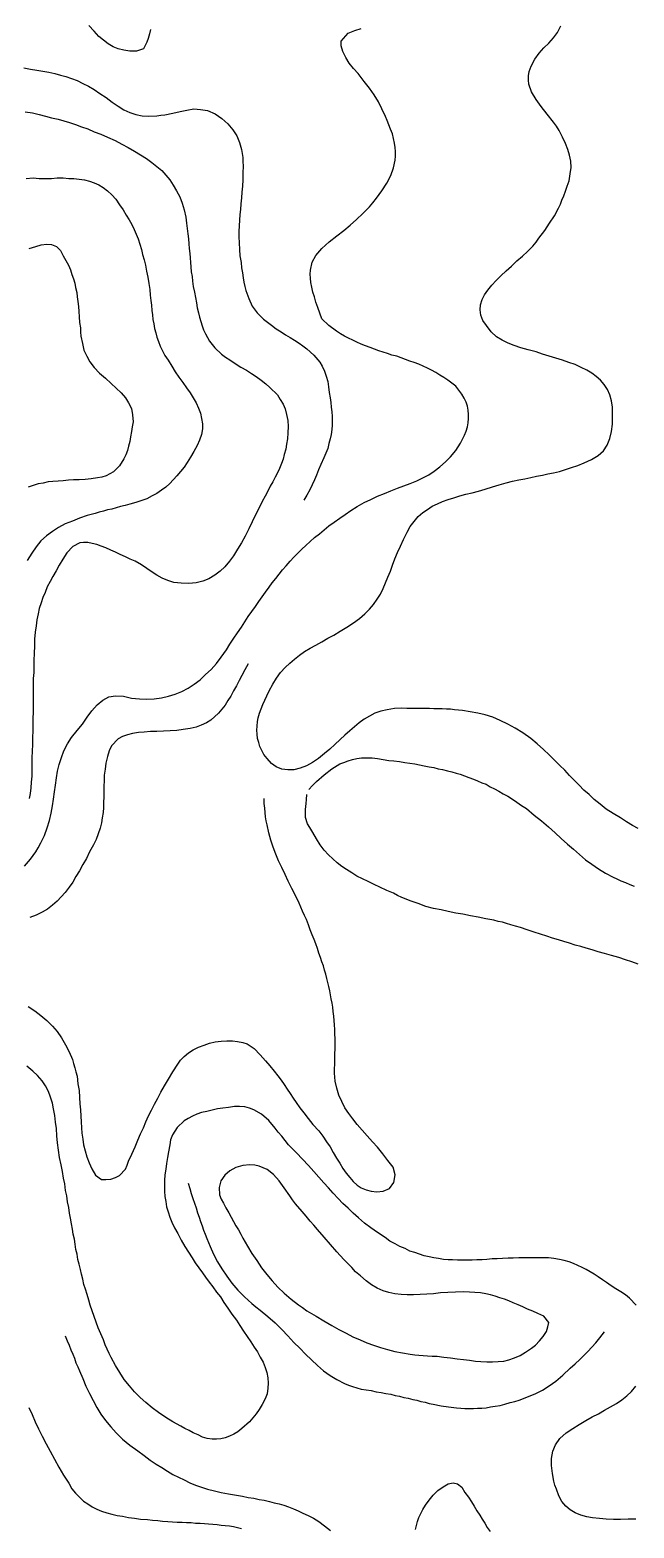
# Model space of a CAD drawing. Header units: inches. Extents: x 401374 to 405300, y 6332180 to 6336621.
# Drawn here: x 403368.1 to 403519.5, y 6334321.8 to 6334697.4 of the extents above; entities that cross this region are included whole.
import ezdxf

# ---------------------------------------------------------------- set-up
doc = ezdxf.new("R2010")
doc.units = ezdxf.units.IN
doc.header["$MEASUREMENT"] = 0

msp = doc.modelspace()

# ---------------------------------------------------------------- linework, layer by layer
for points in [[(403398.3, 6334697.5), (403398, 6334696.4), (403397.7, 6334695.3), (403397.4, 6334694.3), (403396.5, 6334692.7), (403394.8, 6334692.1), (403393.1, 6334692.1), (403391.6, 6334692.3), (403390.2, 6334692.7), (403388.9, 6334693.2), (403387.7, 6334693.9), (403386.5, 6334694.8), (403385.3, 6334695.8), (403384.2, 6334697.1), (403382.8, 6334698.5)], [(403520.5, 6334497.2), (403519.1, 6334498), (403517.6, 6334498.9), (403516.1, 6334499.9), (403514.2, 6334501), (403512.5, 6334502.1), (403511, 6334503.3), (403509.5, 6334504.5), (403508.2, 6334505.7), (403506.9, 6334506.8), (403505.7, 6334508.1), (403504.5, 6334509.3), (403503.3, 6334510.5), (403502.1, 6334511.8), (403500.9, 6334513), (403499.6, 6334514.3), (403498.2, 6334515.7), (403496.8, 6334517), (403495.2, 6334518.4), (403493.6, 6334519.8), (403491.6, 6334521.2), (403489.7, 6334522.4), (403487.8, 6334523.4), (403485.9, 6334524.3), (403484.1, 6334525.1), (403482.2, 6334525.7), (403480.3, 6334526.1), (403478.4, 6334526.5), (403476.5, 6334526.8), (403474.5, 6334527), (403473.5, 6334527.1), (403472.5, 6334527.1), (403471.4, 6334527.2), (403470.4, 6334527.2), (403469.3, 6334527.2), (403468.2, 6334527.3), (403467.1, 6334527.3), (403466, 6334527.3), (403464.8, 6334527.3), (403463.7, 6334527.3), (403462.5, 6334527.3), (403461.3, 6334527.4), (403459.4, 6334527.3), (403457.6, 6334527), (403456, 6334526.6), (403454.5, 6334526.1), (403453.2, 6334525.4), (403451.8, 6334524.6), (403450.6, 6334523.7), (403449.4, 6334522.7), (403448.2, 6334521.7), (403447, 6334520.6), (403445.8, 6334519.5), (403444.5, 6334518.3), (403443.2, 6334517.1), (403441.9, 6334516), (403440.4, 6334514.8), (403438.9, 6334513.8), (403437.4, 6334512.9), (403435.8, 6334512.3), (403434.2, 6334511.9), (403432.7, 6334511.9), (403431.2, 6334512.1), (403429.8, 6334512.7), (403428.6, 6334513.5), (403427.5, 6334514.8), (403426.7, 6334515.8), (403426.2, 6334516.8), (403425.7, 6334517.8), (403425.4, 6334518.8), (403425.1, 6334519.8), (403425, 6334520.9), (403424.9, 6334521.9), (403425, 6334522.9), (403425.1, 6334524), (403425.3, 6334525), (403425.6, 6334526.1), (403426, 6334527.2), (403426.4, 6334528.3), (403426.9, 6334529.4), (403427.4, 6334530.5), (403428, 6334531.7), (403428.9, 6334533.4), (403429.9, 6334534.9), (403430.9, 6334536.3), (403432, 6334537.6), (403433.2, 6334538.7), (403434.4, 6334539.7), (403435.6, 6334540.7), (403436.9, 6334541.6), (403438.3, 6334542.4), (403439.7, 6334543.2), (403441.2, 6334544), (403442.7, 6334544.9), (403444.2, 6334545.7), (403445.8, 6334546.7), (403447.5, 6334547.7), (403449.2, 6334548.8), (403450.7, 6334549.9), (403452, 6334551), (403453.2, 6334552.2), (403454.2, 6334553.4), (403455.1, 6334554.7), (403455.9, 6334556), (403456.6, 6334557.4), (403457.2, 6334558.8), (403457.8, 6334560.2), (403458.4, 6334561.7), (403458.9, 6334563.2), (403459.5, 6334564.8), (403460.2, 6334566.4), (403460.9, 6334568), (403461.7, 6334569.7), (403462.6, 6334571.5), (403463.4, 6334572.9), (403464.4, 6334574.2), (403465.4, 6334575.4), (403466.5, 6334576.4), (403467.7, 6334577.2), (403468.9, 6334578), (403470.2, 6334578.6), (403471.5, 6334579.2), (403472.9, 6334579.7), (403474.3, 6334580.1), (403475.8, 6334580.6), (403477.3, 6334581), (403478.9, 6334581.4), (403480.5, 6334581.8), (403482.2, 6334582.3), (403484, 6334582.9), (403485.7, 6334583.4), (403487.4, 6334583.9), (403489, 6334584.3), (403490.6, 6334584.6), (403492.1, 6334584.9), (403493.6, 6334585.2), (403495, 6334585.5), (403496.5, 6334585.8), (403497.9, 6334586.1), (403499.3, 6334586.4), (403500.8, 6334586.7), (403502.3, 6334587.2), (403503.8, 6334587.7), (403505.4, 6334588.2), (403507, 6334588.9), (403508.8, 6334589.7), (403510.5, 6334590.7), (403511.8, 6334591.9), (403512.7, 6334593.3), (403513.4, 6334595), (403513.8, 6334596.7), (403514.1, 6334598.6), (403514.1, 6334599.6), (403514.1, 6334600.6), (403514.1, 6334601.7), (403514.1, 6334602.8), (403513.8, 6334604.4), (403513.4, 6334605.9), (403512.8, 6334607.3), (403512, 6334608.5), (403511.1, 6334609.6), (403510, 6334610.5), (403508.9, 6334611.4), (403507.6, 6334612.1), (403506.2, 6334612.8), (403504.7, 6334613.5), (403503.1, 6334614), (403501.5, 6334614.6), (403499.9, 6334615.1), (403498.2, 6334615.6), (403496.5, 6334616.1), (403494.9, 6334616.7), (403492.9, 6334617.2), (403491.1, 6334617.7), (403489.4, 6334618.3), (403487.9, 6334618.9), (403486.4, 6334619.6), (403485, 6334620.5), (403483.7, 6334621.7), (403482.5, 6334623.3), (403481.6, 6334624.6), (403481.1, 6334625.9), (403480.9, 6334627.2), (403481, 6334628.5), (403481.4, 6334629.8), (403482, 6334631), (403482.8, 6334632.2), (403483.8, 6334633.4), (403484.9, 6334634.6), (403486.1, 6334635.8), (403487.4, 6334637), (403488.8, 6334638.2), (403490.1, 6334639.5), (403491.5, 6334640.7), (403492.8, 6334641.9), (403494.1, 6334643.2), (403494.9, 6334644.2), (403495.6, 6334645.2), (403497.1, 6334647.1), (403498.3, 6334649), (403499.5, 6334650.8), (403500.5, 6334652.7), (403501, 6334653.7), (403501.4, 6334654.7), (403501.9, 6334655.8), (403502.3, 6334657), (403502.7, 6334658.2), (403503.2, 6334659.6), (403503.5, 6334661.3), (403503.7, 6334662.9), (403503.6, 6334664.5), (403503.3, 6334666), (403502.9, 6334667.4), (403502.3, 6334668.9), (403501.5, 6334670.5), (403500.7, 6334672.2), (403500, 6334673.3), (403499.3, 6334674.3), (403497.7, 6334676.3), (403496.2, 6334678.2), (403494.9, 6334680), (403493.8, 6334681.9), (403493.1, 6334683.8), (403493, 6334684.8), (403493, 6334685.9), (403493.2, 6334687), (403493.7, 6334688.3), (403494.6, 6334690.1), (403495.7, 6334691.6), (403496.9, 6334692.9), (403498.1, 6334694.1), (403499.3, 6334695.4), (403500.3, 6334696.8), (403501.1, 6334698.4)], [(403441.2, 6334625), (403440.7, 6334626.4), (403440.2, 6334627.8), (403439.7, 6334629.2), (403439.4, 6334630.5), (403439, 6334631.7), (403438.7, 6334632.9), (403438.5, 6334634.1), (403438.4, 6334635.2), (403438.3, 6334636.2), (403438.4, 6334637.2), (403438.8, 6334639.2), (403439.7, 6334640.9), (403441.2, 6334642.6), (403443.1, 6334644.3), (403445, 6334645.8), (403446.7, 6334647.1), (403448.3, 6334648.5), (403449.9, 6334649.9), (403451.5, 6334651.4), (403453.2, 6334653.1), (403454, 6334654.1), (403454.9, 6334655.2), (403456.3, 6334657.1), (403457.5, 6334659), (403458.5, 6334660.9), (403459.2, 6334662.8), (403459.6, 6334664.8), (403459.7, 6334665.8), (403459.7, 6334666.9), (403459.6, 6334667.9), (403459.4, 6334669), (403459.2, 6334670.2), (403458.9, 6334671.4), (403458.4, 6334672.5), (403458, 6334673.6), (403457.6, 6334674.7), (403457.2, 6334675.7), (403456.3, 6334677.6), (403455.4, 6334679.4), (403454.3, 6334681.1), (403453.2, 6334682.8), (403451.8, 6334684.5), (403450.3, 6334686.5), (403449.2, 6334687.7), (403448.1, 6334689.1), (403447.2, 6334690.5), (403446.5, 6334692), (403446.1, 6334693.4), (403446.1, 6334694.6), (403447.8, 6334696.6), (403449.5, 6334697.3), (403451.1, 6334697.8)], [(403366.5, 6334687.9), (403368.2, 6334687.6), (403369.8, 6334687.3), (403371.3, 6334687.1), (403372.8, 6334686.8), (403374.3, 6334686.5), (403375.7, 6334686.1), (403377.1, 6334685.7), (403378.5, 6334685.2), (403379.9, 6334684.7), (403381.3, 6334684), (403382.7, 6334683.3), (403384.2, 6334682.5), (403385.6, 6334681.5), (403387.2, 6334680.5), (403388.7, 6334679.3), (403390.2, 6334678.3), (403391.6, 6334677.4), (403393.1, 6334676.7), (403394.6, 6334676.2), (403396.2, 6334675.9), (403397.9, 6334675.8), (403399.9, 6334675.9), (403400.9, 6334676), (403401.9, 6334676.1), (403403.9, 6334676.5), (403405.7, 6334677), (403407.4, 6334677.3), (403409.1, 6334677.6), (403410.8, 6334677.5), (403412.6, 6334677.2), (403414.5, 6334676.4), (403416.2, 6334675.2), (403417.7, 6334673.9), (403418.9, 6334672.4), (403419.9, 6334670.9), (403420.6, 6334669.2), (403421.1, 6334667.4), (403421.4, 6334665.4), (403421.4, 6334664.3), (403421.5, 6334663.3), (403421.4, 6334661.5), (403421.4, 6334659.8), (403421.3, 6334658.2), (403421.2, 6334656.7), (403421.1, 6334655.3), (403420.9, 6334653.8), (403420.8, 6334652.4), (403420.7, 6334651.1), (403420.6, 6334649.7), (403420.5, 6334648.3), (403420.4, 6334646.9), (403420.4, 6334645.5), (403420.5, 6334644), (403420.6, 6334642.4), (403420.7, 6334640.8), (403421, 6334639.1), (403421.1, 6334637.8), (403421.3, 6334636.5), (403421.5, 6334635.3), (403421.7, 6334634.2), (403421.9, 6334633.1), (403422.2, 6334632.1), (403422.9, 6334630.1), (403423.8, 6334628.2), (403425, 6334626.5), (403426.6, 6334624.9), (403428.6, 6334623.4), (403429.8, 6334622.5), (403431, 6334621.7), (403432.1, 6334621), (403433.3, 6334620.3), (403434.4, 6334619.6), (403435.5, 6334618.9), (403436.5, 6334618.2), (403437.5, 6334617.5), (403439.2, 6334615.9), (403440.7, 6334614.1), (403441.3, 6334613.1), (403441.9, 6334611.9), (403442.3, 6334610.6), (403442.7, 6334609.3), (403442.9, 6334607.9), (403443.1, 6334606.5), (403443.3, 6334605.2), (403443.5, 6334604), (403443.6, 6334602.8), (403443.7, 6334601.7), (403443.8, 6334600.5), (403443.8, 6334599.4), (403443.8, 6334598.3), (403443.7, 6334597.2), (403443.6, 6334596), (403443.3, 6334594.9), (403443, 6334593.7), (403442.7, 6334592.5), (403442.2, 6334591.3), (403441.7, 6334590.1), (403441, 6334588.5), (403440.4, 6334587.1), (403439.9, 6334585.8), (403439.4, 6334584.6), (403438.8, 6334583.4), (403438.2, 6334582.1), (403437.5, 6334580.8), (403436.7, 6334579.5)], [(403366.9, 6334676.9), (403368.7, 6334676.6), (403370.4, 6334676.2), (403372, 6334675.8), (403373.5, 6334675.4), (403375.1, 6334675), (403376.6, 6334674.6), (403378, 6334674.2), (403379.5, 6334673.7), (403381, 6334673.1), (403382.6, 6334672.6), (403384.2, 6334671.9), (403385.8, 6334671.3), (403387.5, 6334670.5), (403389.4, 6334669.7), (403391.1, 6334668.8), (403392.7, 6334667.9), (403394.3, 6334667), (403395.8, 6334666.1), (403397.3, 6334665.2), (403398.6, 6334664.2), (403399.9, 6334663.2), (403401.1, 6334662.2), (403402.1, 6334661), (403403.1, 6334659.8), (403404, 6334658.5), (403404.8, 6334657.1), (403405.6, 6334655.6), (403406.2, 6334654), (403406.7, 6334652.3), (403407.1, 6334650.5), (403407.3, 6334649), (403407.5, 6334647.6), (403407.6, 6334646.3), (403407.8, 6334645), (403407.9, 6334643.8), (403408, 6334642.6), (403408.1, 6334641.4), (403408.2, 6334640.3), (403408.3, 6334639.1), (403408.4, 6334638), (403408.5, 6334636.8), (403408.7, 6334635.6), (403408.8, 6334634.4), (403409, 6334633.1), (403409.3, 6334631.7), (403409.6, 6334630.3), (403409.8, 6334629), (403410, 6334627.7), (403410.3, 6334626.5), (403410.6, 6334625.4), (403410.9, 6334624.3), (403411.2, 6334623.2), (403411.6, 6334622.2), (403412.1, 6334621.2), (403413.1, 6334619.4), (403414.4, 6334617.7), (403416.1, 6334616.1), (403417.1, 6334615.4), (403418.2, 6334614.7), (403419.5, 6334613.8), (403420.9, 6334612.9), (403422.3, 6334612.1), (403423.6, 6334611.3), (403424.8, 6334610.5), (403426, 6334609.6), (403427.2, 6334608.7), (403428.2, 6334607.8), (403430.1, 6334605.9), (403430.8, 6334604.8), (403431.5, 6334603.6), (403432, 6334602.4), (403432.4, 6334601), (403432.7, 6334599.5), (403432.8, 6334598), (403432.7, 6334596.4), (403432.6, 6334594.9), (403432.4, 6334593.6), (403432.2, 6334592.3), (403431.8, 6334591), (403431.5, 6334589.8), (403431.1, 6334588.7), (403430.6, 6334587.5), (403430.1, 6334586.4), (403429.5, 6334585.3), (403428.9, 6334584.1), (403428.3, 6334583), (403427.7, 6334581.8), (403427, 6334580.5), (403426.3, 6334579.2), (403425.7, 6334577.9), (403424.7, 6334576), (403423.8, 6334574.1), (403422.9, 6334572.3), (403422, 6334570.5), (403421.1, 6334568.8), (403420.1, 6334567.2), (403419.1, 6334565.6), (403418.1, 6334564.2), (403416.9, 6334562.8), (403415.7, 6334561.7), (403414.4, 6334560.7), (403412.9, 6334559.8), (403411.4, 6334559.2), (403409.7, 6334558.8), (403407.9, 6334558.6), (403406, 6334558.7), (403404.1, 6334558.9), (403402.6, 6334559.4), (403401.2, 6334560), (403399.9, 6334560.7), (403398.7, 6334561.5), (403397.4, 6334562.4), (403396, 6334563.3), (403394.4, 6334564.2), (403393.2, 6334564.7), (403392, 6334565.3), (403390.7, 6334565.9), (403389.5, 6334566.5), (403388.3, 6334567), (403387.1, 6334567.6), (403385.9, 6334568), (403384.8, 6334568.4), (403383.7, 6334568.7), (403382.6, 6334568.9), (403381.5, 6334568.9), (403380.6, 6334568.8), (403378.8, 6334567.9), (403377.3, 6334566.3), (403376.3, 6334564.7), (403375.4, 6334563.2), (403374.6, 6334561.8), (403373.8, 6334560.4), (403373.1, 6334559.1), (403372.4, 6334557.8), (403371.9, 6334556.4), (403371.3, 6334555.1), (403370.9, 6334553.8), (403370.4, 6334552.4), (403370.1, 6334551), (403369.8, 6334549.5), (403369.6, 6334548), (403369.4, 6334546.4), (403369.2, 6334544.7), (403369.2, 6334543), (403369.1, 6334541.1), (403369, 6334539.4), (403369, 6334537.8), (403369, 6334536.3), (403368.9, 6334534.8), (403368.9, 6334533.4), (403368.9, 6334532), (403368.9, 6334530.6), (403368.9, 6334529.2), (403368.9, 6334527.8), (403368.9, 6334526.3), (403368.8, 6334524.9), (403368.8, 6334523.3), (403368.8, 6334521.7), (403368.7, 6334520), (403368.7, 6334518.3), (403368.6, 6334516.6), (403368.5, 6334514.9), (403368.5, 6334513.3), (403368.5, 6334511.8), (403368.5, 6334510.3), (403368.4, 6334508.8), (403368.3, 6334507.4), (403368.1, 6334506), (403367.9, 6334504.7)], [(403367.1, 6334660.2), (403368.9, 6334660.3), (403370.4, 6334660.2), (403372, 6334660.2), (403373.5, 6334660.2), (403374.9, 6334660.3), (403376.4, 6334660.3), (403377.8, 6334660.2), (403379.1, 6334660.2), (403380.4, 6334660), (403381.7, 6334659.8), (403383, 6334659.5), (403384.2, 6334659.1), (403385.3, 6334658.6), (403386.4, 6334657.9), (403387.5, 6334657.1), (403388.6, 6334656.1), (403389.6, 6334655), (403390.5, 6334653.6), (403391.4, 6334652.3), (403392.2, 6334651), (403392.9, 6334649.8), (403393.6, 6334648.6), (403394.2, 6334647.4), (403394.7, 6334646.2), (403395.2, 6334645), (403395.6, 6334643.7), (403396, 6334642.4), (403396.3, 6334641.1), (403396.7, 6334639.8), (403397, 6334638.4), (403397.3, 6334636.9), (403397.6, 6334635.4), (403397.9, 6334633.8), (403398.1, 6334632.3), (403398.2, 6334630.9), (403398.4, 6334629.6), (403398.5, 6334628.4), (403398.6, 6334627.1), (403398.8, 6334626), (403398.9, 6334624.8), (403399.1, 6334623.7), (403399.3, 6334622.6), (403399.6, 6334621.5), (403399.9, 6334620.4), (403400.3, 6334619.3), (403400.7, 6334618.1), (403401.3, 6334617), (403401.9, 6334615.8), (403402.7, 6334614.6), (403403.6, 6334613.1), (403404.5, 6334611.7), (403405.4, 6334610.4), (403406.4, 6334609), (403407.3, 6334607.7), (403408.2, 6334606.4), (403409, 6334605.2), (403409.7, 6334603.9), (403410.3, 6334602.6), (403410.8, 6334601.3), (403411.1, 6334600), (403411.3, 6334598.7), (403411.3, 6334597.4), (403411.1, 6334596), (403410.6, 6334594.6), (403410, 6334593.2), (403409.1, 6334591.7), (403408.3, 6334590.3), (403407.5, 6334589), (403406.7, 6334587.8), (403405.8, 6334586.7), (403404.9, 6334585.6), (403403.1, 6334583.7), (403402.1, 6334582.8), (403401, 6334582), (403399.9, 6334581.2), (403398.7, 6334580.6), (403397.4, 6334579.9), (403396.1, 6334579.4), (403394.6, 6334578.9), (403393.1, 6334578.5), (403391.9, 6334578.2), (403390.8, 6334577.9), (403389.7, 6334577.6), (403388.6, 6334577.3), (403387.5, 6334577.1), (403386.5, 6334576.8), (403385.4, 6334576.5), (403384.4, 6334576.2), (403382.4, 6334575.7), (403380.5, 6334575), (403378.7, 6334574.3), (403376.9, 6334573.6), (403375.2, 6334572.7), (403373.7, 6334571.7), (403372.2, 6334570.6), (403370.8, 6334569.3), (403369.6, 6334567.8), (403368.5, 6334566.2), (403367.4, 6334564.4)], [(403367.9, 6334642.6), (403369.5, 6334643.1), (403370.9, 6334643.5), (403372.3, 6334643.7), (403373.5, 6334643.6), (403374.7, 6334643.1), (403375.7, 6334642.1), (403376.4, 6334640.8), (403377.1, 6334639.6), (403377.7, 6334638.4), (403378.2, 6334637.3), (403378.6, 6334636.1), (403379, 6334635), (403379.3, 6334633.9), (403379.5, 6334632.8), (403379.8, 6334631.6), (403379.9, 6334630.5), (403380.1, 6334629.3), (403380.2, 6334628.1), (403380.3, 6334626.8), (403380.4, 6334625.5), (403380.5, 6334624.1), (403380.7, 6334622.7), (403380.7, 6334621.6), (403380.8, 6334620.6), (403381.2, 6334618.8), (403381.6, 6334617.1), (403382.3, 6334615.6), (403383.1, 6334614.2), (403384.2, 6334612.8), (403385.5, 6334611.4), (403387, 6334610.1), (403388.4, 6334608.8), (403389.7, 6334607.6), (403390.9, 6334606.4), (403392, 6334605.2), (403392.8, 6334603.9), (403393.5, 6334602.5), (403393.8, 6334600.9), (403393.9, 6334599.2), (403393.7, 6334597.9), (403393.5, 6334596.7), (403393.3, 6334595.4), (403393.1, 6334594.2), (403392.8, 6334593.1), (403392.5, 6334592), (403392.1, 6334590.9), (403391.6, 6334589.9), (403390.5, 6334588.1), (403389, 6334586.6), (403387.2, 6334585.6), (403386.1, 6334585.3), (403385, 6334585.1), (403383.4, 6334584.9), (403381.9, 6334584.7), (403380.4, 6334584.6), (403379, 6334584.6), (403377.7, 6334584.5), (403376.4, 6334584.4), (403375.1, 6334584.3), (403373.8, 6334584.2), (403372.6, 6334584.1), (403371.4, 6334583.8), (403370.1, 6334583.6), (403368.9, 6334583.2), (403367.6, 6334582.8)], [(403366.7, 6334487.8), (403368.2, 6334489.5), (403369.5, 6334491.4), (403370.1, 6334492.4), (403370.8, 6334493.6), (403371.7, 6334495.5), (403372.4, 6334497.4), (403373, 6334499.2), (403373.4, 6334501.1), (403373.7, 6334502.9), (403374, 6334504.6), (403374.2, 6334506.4), (403374.5, 6334508.1), (403374.7, 6334509.9), (403375, 6334511.6), (403375.4, 6334513.3), (403376, 6334515), (403376.6, 6334516.7), (403377.5, 6334518.4), (403378.5, 6334520), (403379.9, 6334521.8), (403381.2, 6334523.4), (403382.4, 6334525.1), (403383.6, 6334526.7), (403384.9, 6334528.2), (403386.3, 6334529.4), (403387.8, 6334530.2), (403389.5, 6334530.5), (403391.5, 6334530.4), (403392.5, 6334530.1), (403393.5, 6334529.9), (403395.5, 6334529.7), (403397.4, 6334529.6), (403399.2, 6334529.7), (403401, 6334530), (403402.8, 6334530.4), (403404.5, 6334530.9), (403406.1, 6334531.6), (403407.7, 6334532.4), (403409.2, 6334533.4), (403410.7, 6334534.5), (403412.1, 6334535.8), (403413.5, 6334537.1), (403414.8, 6334538.6), (403416, 6334540.2), (403417.3, 6334542), (403418.2, 6334543.4), (403419.2, 6334544.9), (403420.1, 6334546.3), (403421.1, 6334547.7), (403421.9, 6334549), (403422.8, 6334550.4), (403423.7, 6334551.6), (403424.6, 6334552.9), (403425.4, 6334554.1), (403426.3, 6334555.3), (403427.1, 6334556.5), (403428, 6334557.7), (403428.8, 6334558.8), (403429.7, 6334559.9), (403430.5, 6334561), (403431.4, 6334562.1), (403432.3, 6334563.1), (403433.3, 6334564.2), (403434.2, 6334565.2), (403435.2, 6334566.2), (403436.2, 6334567.2), (403437.2, 6334568.2), (403438.3, 6334569.2), (403439.4, 6334570.2), (403440.6, 6334571.1), (403441.8, 6334572.1), (403443, 6334573.1), (403444.3, 6334574), (403445.7, 6334575), (403447.1, 6334575.9), (403448.5, 6334576.9), (403450.1, 6334577.9), (403451.8, 6334578.9), (403453.5, 6334579.7), (403455.2, 6334580.5), (403456.9, 6334581.2), (403458.5, 6334581.9), (403460.2, 6334582.5), (403461.8, 6334583.1), (403463.4, 6334583.7), (403465, 6334584.4), (403466.5, 6334585.1), (403468, 6334585.9), (403469.4, 6334586.8), (403470.8, 6334587.9), (403472.2, 6334589.1), (403473.5, 6334590.4), (403474.8, 6334592), (403476, 6334593.8), (403477, 6334595.8), (403477.4, 6334596.8), (403477.7, 6334597.9), (403477.9, 6334598.9), (403478, 6334600), (403478, 6334601), (403477.9, 6334602.1), (403477.7, 6334603.1), (403477.4, 6334604.1), (403476.9, 6334605.1), (403476.3, 6334606.1), (403474.8, 6334608.1), (403472.8, 6334609.6), (403471.8, 6334610.3), (403470.8, 6334610.9), (403469.8, 6334611.5), (403468.7, 6334612.1), (403467.7, 6334612.6), (403466.6, 6334613.1), (403465.5, 6334613.6), (403464.4, 6334614), (403463.3, 6334614.4), (403462.2, 6334614.8), (403461.1, 6334615.2), (403460, 6334615.6), (403458.8, 6334615.9), (403457.7, 6334616.3), (403456.6, 6334616.6), (403455.5, 6334617), (403454.4, 6334617.4), (403453.3, 6334617.8), (403452.2, 6334618.2), (403451.1, 6334618.6), (403450, 6334619.1), (403449, 6334619.6), (403447.9, 6334620.1), (403446.9, 6334620.6), (403445.9, 6334621.2), (403444.9, 6334621.9), (403443, 6334623.3), (403441.2, 6334625)], [(403422.8, 6334538.5), (403421.9, 6334537), (403421.2, 6334535.6), (403420.5, 6334534.3), (403419.8, 6334533), (403419.1, 6334531.7), (403418.4, 6334530.4), (403417.7, 6334529.3), (403417, 6334528.1), (403416.2, 6334527.1), (403415.3, 6334526.1), (403413.4, 6334524.4), (403412.3, 6334523.7), (403411, 6334523.1), (403409.7, 6334522.6), (403408.2, 6334522.3), (403406.5, 6334522), (403404.9, 6334521.8), (403403.2, 6334521.7), (403401.5, 6334521.6), (403399.9, 6334521.5), (403398.3, 6334521.5), (403396.7, 6334521.4), (403395.3, 6334521.3), (403393.8, 6334521), (403392.5, 6334520.7), (403391.3, 6334520.3), (403390.2, 6334519.7), (403388.5, 6334517.9), (403387.9, 6334516.7), (403387.5, 6334515.3), (403387.1, 6334513.6), (403386.9, 6334512.1), (403386.7, 6334510.6), (403386.7, 6334509.2), (403386.6, 6334507.8), (403386.6, 6334506.4), (403386.6, 6334505.1), (403386.5, 6334503.8), (403386.5, 6334502.5), (403386.4, 6334501.2), (403386.2, 6334499.9), (403386, 6334498.6), (403385.7, 6334497.3), (403385.2, 6334495.9), (403384.7, 6334494.5), (403384, 6334493.1), (403383, 6334491.4), (403382.2, 6334489.7), (403381.3, 6334488.2), (403380.5, 6334486.6), (403379.6, 6334485.2), (403378.8, 6334483.8), (403377.9, 6334482.5), (403376.9, 6334481.2), (403375.9, 6334480.1), (403374.9, 6334479), (403373.7, 6334478), (403372.5, 6334477), (403371.1, 6334476.2), (403369.6, 6334475.5), (403368, 6334474.9)], [(403438, 6334507), (403438.9, 6334508), (403439.9, 6334509), (403441.8, 6334510.7), (403443.7, 6334512.2), (403445.7, 6334513.4), (403446.7, 6334513.8), (403447.8, 6334514.2), (403448.9, 6334514.5), (403450, 6334514.8), (403451.2, 6334514.9), (403452.4, 6334514.9), (403453.8, 6334514.9), (403455.2, 6334514.8), (403456.6, 6334514.5), (403458, 6334514.3), (403459.3, 6334514.2), (403460.7, 6334514), (403462, 6334513.8), (403463.3, 6334513.6), (403464.5, 6334513.4), (403465.7, 6334513.2), (403466.9, 6334512.9), (403468.1, 6334512.7), (403469.3, 6334512.5), (403470.4, 6334512.2), (403471.5, 6334512), (403472.7, 6334511.7), (403473.8, 6334511.4), (403474.9, 6334511.1), (403475.9, 6334510.8), (403477, 6334510.4), (403478.1, 6334510), (403479.2, 6334509.6), (403480.2, 6334509.2), (403481.3, 6334508.7), (403482.4, 6334508.3), (403483.4, 6334507.7), (403484.5, 6334507.2), (403485.6, 6334506.6), (403486.7, 6334505.9), (403487.8, 6334505.3), (403489, 6334504.6), (403490.1, 6334503.8), (403491.3, 6334503), (403492.5, 6334502.2), (403494.4, 6334500.6), (403496.3, 6334499.1), (403498, 6334497.6), (403499.7, 6334496.1), (403501.2, 6334494.7), (403502.8, 6334493.3), (403504.3, 6334492), (403505.8, 6334490.7), (403507.3, 6334489.4), (403508.9, 6334488.3), (403510.6, 6334487.1), (403512.3, 6334486), (403514.2, 6334485), (403515.2, 6334484.6), (403516.2, 6334484.1), (403517.3, 6334483.7), (403518.4, 6334483.2), (403519.5, 6334482.8)], [(403367.6, 6334452.6), (403369.3, 6334451.5), (403370.8, 6334450.3), (403372.3, 6334449.1), (403373.7, 6334447.7), (403374.9, 6334446.3), (403376, 6334444.7), (403377, 6334443), (403377.9, 6334441.2), (403378.7, 6334439.3), (403379, 6334438.3), (403379.3, 6334437.2), (403379.6, 6334436.2), (403379.9, 6334435.1), (403380.1, 6334433.2), (403380.4, 6334431.5), (403380.5, 6334429.8), (403380.6, 6334428.2), (403380.7, 6334426.7), (403380.8, 6334425.1), (403380.9, 6334423.7), (403381, 6334422.2), (403381.1, 6334420.8), (403381.3, 6334419.3), (403381.5, 6334417.9), (403381.9, 6334416.4), (403382.3, 6334414.9), (403382.9, 6334413.4), (403383.6, 6334411.9), (403384.5, 6334410.3), (403386, 6334409.2), (403387.1, 6334409.2), (403388.3, 6334409.3), (403389.5, 6334409.7), (403390.5, 6334410.2), (403392, 6334411.8), (403392.4, 6334412.8), (403392.8, 6334413.8), (403393.6, 6334415.6), (403394.4, 6334417.4), (403395.1, 6334419.1), (403395.8, 6334420.7), (403396.5, 6334422.2), (403397.1, 6334423.7), (403397.8, 6334425.2), (403398.5, 6334426.6), (403399.3, 6334428.1), (403400.1, 6334429.6), (403400.9, 6334431.1), (403401.8, 6334432.7), (403402.8, 6334434.4), (403403.9, 6334436.2), (403405.1, 6334438.1), (403405.8, 6334439.1), (403406.7, 6334440.1), (403407.8, 6334441), (403409, 6334441.7), (403410.3, 6334442.4), (403411.7, 6334442.9), (403413.1, 6334443.4), (403414.5, 6334443.7), (403416, 6334443.9), (403417.4, 6334444), (403418.8, 6334444), (403420.1, 6334443.8), (403421.4, 6334443.6), (403422.5, 6334443.2), (403424.3, 6334442.1), (403425.8, 6334440.5), (403427.1, 6334439), (403428.2, 6334437.7), (403429.3, 6334436.4), (403430.2, 6334435.2), (403431, 6334434.1), (403431.8, 6334433), (403432.5, 6334431.9), (403433.3, 6334430.8), (403434, 6334429.6), (403434.8, 6334428.5), (403435.7, 6334427.2), (403436.7, 6334425.9), (403437.8, 6334424.5), (403439, 6334423), (403440.5, 6334421.4), (403441.5, 6334420.1), (403442.4, 6334418.7), (403443.3, 6334417.4), (403444.1, 6334416), (403444.9, 6334414.6), (403445.7, 6334413.3), (403446.5, 6334412), (403447.3, 6334410.8), (403448.2, 6334409.7), (403449.1, 6334408.7), (403450.1, 6334407.8), (403451.1, 6334407.1), (403452.3, 6334406.6), (403453.6, 6334406.3), (403455, 6334406.1), (403456.6, 6334406.3), (403458.2, 6334407), (403459.3, 6334408.5), (403459.6, 6334410.4), (403459.1, 6334412.3), (403457.8, 6334414), (403456.5, 6334415.7), (403455.2, 6334417.3), (403453.9, 6334418.7), (403452.6, 6334420.2), (403451.3, 6334421.6), (403450.1, 6334423), (403449, 6334424.4), (403448, 6334425.8), (403447, 6334427.2), (403446.2, 6334428.8), (403445.5, 6334430.4), (403445, 6334432.1), (403444.6, 6334433.9), (403444.4, 6334435.9), (403444.4, 6334437), (403444.5, 6334438.1), (403444.5, 6334439.4), (403444.5, 6334440.7), (403444.6, 6334442), (403444.6, 6334443.3), (403444.6, 6334444.5), (403444.5, 6334445.7), (403444.5, 6334446.8), (403444.4, 6334448), (403444.3, 6334449.1), (403444.2, 6334450.2), (403444.1, 6334451.3), (403444, 6334452.4), (403443.8, 6334453.4), (403443.6, 6334454.5), (403443.4, 6334455.5), (403443.2, 6334456.5), (403443, 6334457.6), (403442.7, 6334458.6), (403442.5, 6334459.6), (403442.2, 6334460.7), (403441.9, 6334461.7), (403441.6, 6334462.8), (403441.2, 6334463.8), (403440.9, 6334464.9), (403440.5, 6334466), (403440.1, 6334467.1), (403439.7, 6334468.3), (403439.3, 6334469.4), (403438.8, 6334470.6), (403438.3, 6334471.8), (403437.9, 6334473.1), (403437.4, 6334474.4), (403436.9, 6334475.4), (403436.4, 6334476.5), (403436, 6334477.5), (403435.5, 6334478.5), (403434.6, 6334480.4), (403433.7, 6334482.2), (403432.8, 6334484), (403432, 6334485.7), (403431.2, 6334487.4), (403430.4, 6334489.1), (403429.7, 6334490.8), (403429, 6334492.5), (403428.4, 6334494.3), (403427.9, 6334496.1), (403427.5, 6334498.1), (403427.3, 6334499.1), (403427.1, 6334500.1), (403427, 6334501.2), (403426.9, 6334502.3), (403426.8, 6334503.5), (403426.8, 6334504.7)], [(403520.5, 6334463.2), (403518.9, 6334463.8), (403517.3, 6334464.3), (403515.7, 6334464.9), (403513.8, 6334465.4), (403512.1, 6334465.9), (403510.5, 6334466.3), (403509, 6334466.8), (403507.5, 6334467.2), (403506.1, 6334467.6), (403504.7, 6334468), (403503.3, 6334468.5), (403501.9, 6334468.9), (403500.5, 6334469.3), (403499, 6334469.7), (403497.6, 6334470.2), (403496, 6334470.7), (403494.4, 6334471.2), (403492.7, 6334471.8), (403491, 6334472.4), (403489.8, 6334472.7), (403488.6, 6334473.1), (403487.5, 6334473.4), (403486.5, 6334473.7), (403485.4, 6334473.9), (403484.3, 6334474.2), (403483.3, 6334474.4), (403482.3, 6334474.6), (403480.4, 6334475), (403478.5, 6334475.3), (403476.6, 6334475.7), (403474.8, 6334476), (403472.9, 6334476.4), (403471.1, 6334476.8), (403469.2, 6334477.2), (403467.3, 6334477.7), (403465.4, 6334478.4), (403463.4, 6334479.1), (403462.4, 6334479.5), (403461.3, 6334479.9), (403460.2, 6334480.4), (403459.2, 6334481), (403457.5, 6334481.7), (403455.8, 6334482.5), (403454.3, 6334483.2), (403452.8, 6334483.9), (403451.4, 6334484.6), (403450, 6334485.3), (403448.7, 6334486.1), (403447.4, 6334486.9), (403446.2, 6334487.7), (403445.1, 6334488.6), (403444, 6334489.6), (403442.9, 6334490.6), (403441.8, 6334491.8), (403440.8, 6334493.1), (403439.9, 6334494.6), (403439, 6334496.2), (403438.2, 6334497.5), (403437.6, 6334498.4), (403437.1, 6334500), (403437.1, 6334502), (403437.3, 6334503.5), (403437.4, 6334504.5), (403437.5, 6334505.7)], [(403520, 6334377.7), (403518.3, 6334379.5), (403517.3, 6334380.3), (403516.2, 6334381.1), (403514.9, 6334381.8), (403513.7, 6334382.6), (403512.6, 6334383.4), (403511.6, 6334384.1), (403510.5, 6334384.8), (403509.5, 6334385.5), (403508.5, 6334386.1), (403507.5, 6334386.7), (403506.5, 6334387.2), (403505.4, 6334387.7), (403504.3, 6334388.2), (403503.2, 6334388.6), (403502, 6334388.9), (403500.8, 6334389.2), (403499.4, 6334389.4), (403498, 6334389.6), (403496.4, 6334389.6), (403494.9, 6334389.6), (403493.5, 6334389.6), (403492, 6334389.6), (403490.6, 6334389.6), (403489.2, 6334389.5), (403487.9, 6334389.5), (403486.5, 6334389.4), (403485.2, 6334389.3), (403483.9, 6334389.3), (403482.6, 6334389.2), (403481.4, 6334389.1), (403480.1, 6334389.1), (403478.9, 6334389), (403477.7, 6334389), (403476.5, 6334389), (403475.2, 6334389), (403474, 6334389.1), (403472.9, 6334389.1), (403471.7, 6334389.2), (403470.5, 6334389.4), (403469.3, 6334389.6), (403468.1, 6334389.8), (403466.9, 6334390.1), (403465.7, 6334390.5), (403464.5, 6334390.9), (403463.3, 6334391.3), (403462.1, 6334391.9), (403460.8, 6334392.4), (403459.6, 6334393.1), (403458.3, 6334393.8), (403457.1, 6334394.7), (403455.2, 6334395.9), (403453.5, 6334397.1), (403451.9, 6334398.3), (403450.4, 6334399.6), (403449.1, 6334400.8), (403447.8, 6334402), (403446.5, 6334403.2), (403445.3, 6334404.5), (403444.1, 6334405.8), (403442.9, 6334407.1), (403441.7, 6334408.4), (403440.5, 6334409.8), (403439.2, 6334411.2), (403437.9, 6334412.7), (403436.4, 6334414.3), (403434.9, 6334415.9), (403433.9, 6334416.9), (403432.9, 6334417.9), (403432, 6334419), (403431.2, 6334420.1), (403430.3, 6334421.1), (403429.5, 6334422.1), (403427.9, 6334424), (403426.1, 6334425.6), (403424.2, 6334426.7), (403423.1, 6334427.1), (403421.9, 6334427.4), (403420.6, 6334427.5), (403419.3, 6334427.5), (403417.8, 6334427.3), (403416.4, 6334427.1), (403415.1, 6334426.9), (403413.7, 6334426.6), (403412.4, 6334426.3), (403411.1, 6334426), (403409.9, 6334425.6), (403408.8, 6334425.1), (403407.7, 6334424.5), (403406.7, 6334423.9), (403405, 6334422.3), (403403.8, 6334420.4), (403403.3, 6334419.2), (403403.1, 6334417.9), (403402.8, 6334416.2), (403402.5, 6334414.7), (403402.3, 6334413.2), (403402.1, 6334411.8), (403401.9, 6334410.4), (403401.8, 6334409), (403401.8, 6334407.7), (403401.8, 6334406.3), (403401.9, 6334405), (403402.1, 6334403.7), (403402.3, 6334402.4), (403402.7, 6334401.1), (403403.1, 6334399.8), (403403.6, 6334398.5), (403404.3, 6334397.1), (403405.1, 6334395.7), (403406, 6334394), (403406.9, 6334392.4), (403407.8, 6334391), (403408.7, 6334389.6), (403409.5, 6334388.3), (403410.4, 6334387.1), (403411.3, 6334385.8), (403412.1, 6334384.7), (403413, 6334383.5), (403413.9, 6334382.3), (403414.8, 6334381), (403415.8, 6334379.8), (403416.7, 6334378.4), (403417.7, 6334377), (403418.7, 6334375.5), (403419.8, 6334374), (403420.7, 6334372.6), (403421.6, 6334371.2), (403422.5, 6334369.9), (403423.4, 6334368.5), (403424.3, 6334367.2), (403425.1, 6334366), (403425.8, 6334364.7), (403426.5, 6334363.4), (403427, 6334362.1), (403427.4, 6334360.8), (403427.7, 6334359.5), (403427.8, 6334358.2), (403427.7, 6334356.9), (403427.5, 6334355.5), (403427, 6334354.2), (403426.3, 6334352.8), (403425.5, 6334351.6), (403424.8, 6334350.5), (403423.9, 6334349.5), (403423.1, 6334348.5), (403421.2, 6334346.8), (403420.2, 6334346), (403419.2, 6334345.4), (403418.1, 6334344.9), (403417, 6334344.5), (403415.9, 6334344.2), (403414.8, 6334344.1), (403413.7, 6334344.1), (403412.5, 6334344.3), (403411.3, 6334344.6), (403410.2, 6334345.2), (403409, 6334345.7), (403408, 6334346.3), (403406.9, 6334346.8), (403405.9, 6334347.4), (403403.9, 6334348.5), (403402.1, 6334349.6), (403400.3, 6334350.8), (403398.7, 6334352), (403397.1, 6334353.3), (403395.7, 6334354.6), (403394.3, 6334356), (403393, 6334357.5), (403391.7, 6334359.1), (403390.6, 6334360.8), (403389.5, 6334362.6), (403388.4, 6334364.6), (403387.9, 6334365.6), (403387.4, 6334366.7), (403386.9, 6334367.8), (403386.5, 6334369), (403385.8, 6334370.5), (403385.2, 6334372), (403384.7, 6334373.5), (403384.2, 6334374.9), (403383.7, 6334376.3), (403383.2, 6334377.7), (403382.8, 6334379), (403382.4, 6334380.4), (403382, 6334381.7), (403381.6, 6334382.9), (403381.3, 6334384.2), (403381, 6334385.5), (403380.7, 6334386.7), (403380.4, 6334388), (403380.1, 6334389.2), (403379.9, 6334390.5), (403379.6, 6334391.7), (403379.4, 6334393), (403379.2, 6334394.3), (403378.9, 6334395.5), (403378.7, 6334396.8), (403378.5, 6334398.1), (403378.2, 6334399.5), (403378, 6334400.8), (403377.8, 6334402.2), (403377.5, 6334403.6), (403377.3, 6334405.1), (403377, 6334406.5), (403376.8, 6334408.1), (403376.5, 6334409.6), (403376.2, 6334411.2), (403375.9, 6334412.9), (403375.5, 6334414.7), (403375.2, 6334416.6), (403375, 6334418.4), (403374.8, 6334420.2), (403374.7, 6334422), (403374.5, 6334423.6), (403374.3, 6334425.3), (403374, 6334426.9), (403373.7, 6334428.4), (403373.2, 6334429.9), (403372.7, 6334431.3), (403372, 6334432.7), (403371.1, 6334434), (403370, 6334435.3), (403368.8, 6334436.4), (403367.3, 6334437.6)], [(403416.6, 6334403.3), (403417.2, 6334402.1), (403417.9, 6334400.9), (403418.5, 6334399.8), (403419.1, 6334398.7), (403419.7, 6334397.6), (403420.3, 6334396.6), (403420.9, 6334395.5), (403421.4, 6334394.5), (403422.6, 6334392.5), (403423.7, 6334390.7), (403424.9, 6334388.9), (403426.1, 6334387.1), (403427.4, 6334385.4), (403428.8, 6334383.8), (403430.2, 6334382.2), (403431.8, 6334380.7), (403433.5, 6334379.2), (403435.4, 6334377.8), (403436.4, 6334377.1), (403437.5, 6334376.3), (403438.6, 6334375.6), (403439.8, 6334375), (403441.7, 6334373.8), (403443.7, 6334372.6), (403445.5, 6334371.6), (403447.3, 6334370.7), (403449, 6334369.8), (403450.8, 6334369), (403452.5, 6334368.3), (403454.2, 6334367.7), (403455.9, 6334367.1), (403457.7, 6334366.6), (403459.5, 6334366.1), (403461.4, 6334365.8), (403463.4, 6334365.4), (403464.5, 6334365.3), (403465.5, 6334365.2), (403466.6, 6334365.1), (403467.7, 6334365), (403468.9, 6334364.9), (403470.1, 6334364.9), (403471.8, 6334364.7), (403473.5, 6334364.5), (403475.1, 6334364.3), (403476.7, 6334364.1), (403478.2, 6334363.9), (403479.7, 6334363.7), (403481.1, 6334363.6), (403482.6, 6334363.5), (403484, 6334363.5), (403485.4, 6334363.6), (403486.8, 6334363.7), (403488.1, 6334364), (403489.5, 6334364.5), (403490.9, 6334365.1), (403492.3, 6334365.9), (403493.8, 6334366.9), (403494.8, 6334367.7), (403495.8, 6334368.8), (403496.7, 6334369.9), (403497.5, 6334371.1), (403497.9, 6334372.3), (403498.1, 6334373.4), (403496.9, 6334375), (403495.4, 6334375.6), (403494.1, 6334376.2), (403492.8, 6334376.7), (403491.6, 6334377.3), (403490.4, 6334377.8), (403489.2, 6334378.3), (403488.1, 6334378.8), (403487, 6334379.2), (403485.8, 6334379.6), (403484.7, 6334380), (403483.5, 6334380.3), (403482.3, 6334380.6), (403481, 6334380.8), (403479.6, 6334380.9), (403478.2, 6334381), (403476.7, 6334381.1), (403474.7, 6334381), (403472.8, 6334380.9), (403471, 6334380.8), (403469.2, 6334380.6), (403467.5, 6334380.5), (403465.9, 6334380.4), (403464.2, 6334380.3), (403462.6, 6334380.3), (403461.1, 6334380.4), (403459.5, 6334380.6), (403458, 6334380.9), (403456.6, 6334381.3), (403455.1, 6334382), (403453.7, 6334382.8), (403452.3, 6334383.8), (403450.9, 6334385.1), (403449.7, 6334386.1), (403448.7, 6334387.2), (403446.7, 6334389.2), (403445, 6334391.1), (403443.4, 6334392.9), (403441.8, 6334394.8), (403440.1, 6334396.7), (403439.2, 6334397.8), (403438.3, 6334398.8), (403437.3, 6334400), (403436.3, 6334401.2), (403434.6, 6334403.1), (403433.9, 6334404.1), (403433.2, 6334405.1), (403431.8, 6334407.1), (403430.5, 6334408.9), (403429.1, 6334410.5), (403427.5, 6334411.7), (403425.5, 6334412.6), (403424.4, 6334412.8), (403423.2, 6334412.9), (403421.4, 6334412.7), (403419.7, 6334412.2), (403418.2, 6334411.4), (403416.9, 6334410.3), (403415.9, 6334408.9), (403415.5, 6334407.2), (403415.6, 6334405.4), (403416, 6334404.3), (403416.6, 6334403.3)], [(403407.7, 6334408.3), (403408.1, 6334407), (403408.5, 6334405.7), (403408.9, 6334404.5), (403409.3, 6334403.3), (403409.7, 6334402.1), (403410.1, 6334400.9), (403410.5, 6334399.8), (403410.8, 6334398.7), (403411.2, 6334397.6), (403411.6, 6334396.5), (403412, 6334395.5), (403412.4, 6334394.4), (403412.8, 6334393.4), (403413.2, 6334392.4), (403414.1, 6334390.5), (403415.1, 6334388.6), (403416.2, 6334386.8), (403417.4, 6334385), (403418.7, 6334383.2), (403420.2, 6334381.5), (403421.8, 6334379.8), (403423.7, 6334378.1), (403424.7, 6334377.3), (403425.8, 6334376.5), (403427.7, 6334374.9), (403429.5, 6334373.3), (403431.2, 6334371.6), (403432.7, 6334370), (403434.2, 6334368.4), (403435.7, 6334366.9), (403437.1, 6334365.4), (403438.6, 6334364), (403440.1, 6334362.6), (403441.6, 6334361.3), (403443.3, 6334360.1), (403445, 6334359.1), (403446.9, 6334358.1), (403447.9, 6334357.7), (403448.9, 6334357.3), (403450, 6334357), (403451.1, 6334356.7), (403452.3, 6334356.5), (403453.6, 6334356.3), (403454.8, 6334356), (403456.1, 6334355.8), (403457.3, 6334355.6), (403458.5, 6334355.4), (403459.6, 6334355.1), (403460.7, 6334354.9), (403461.8, 6334354.6), (403462.9, 6334354.4), (403464, 6334354.1), (403465, 6334353.9), (403466, 6334353.6), (403467.1, 6334353.4), (403468.1, 6334353.1), (403469.1, 6334352.9), (403471.1, 6334352.5), (403473, 6334352.2), (403475, 6334352), (403476.1, 6334351.9), (403477.1, 6334351.8), (403478.1, 6334351.8), (403479.2, 6334351.8), (403480.2, 6334351.9), (403481.3, 6334351.9), (403482.4, 6334352), (403483.5, 6334352.2), (403484.7, 6334352.4), (403485.9, 6334352.6), (403487.1, 6334352.9), (403488.4, 6334353.3), (403489.6, 6334353.6), (403490.7, 6334353.9), (403491.8, 6334354.3), (403492.8, 6334354.7), (403494.7, 6334355.5), (403496.5, 6334356.4), (403498.2, 6334357.5), (403499.9, 6334358.7), (403501.6, 6334360.2), (403503.5, 6334361.9), (403504.7, 6334363), (403505.9, 6334364.1), (403506.9, 6334365.1), (403507.9, 6334366.1), (403508.9, 6334367.2), (403509.9, 6334368.3), (403510.9, 6334369.5), (403512.1, 6334371)], [(403376.9, 6334370), (403377.4, 6334368.8), (403377.9, 6334367.7), (403378.3, 6334366.5), (403378.8, 6334365.4), (403379.2, 6334364.4), (403379.6, 6334363.3), (403380.1, 6334362.3), (403380.5, 6334361.3), (403381.3, 6334359.3), (403382.1, 6334357.4), (403383, 6334355.6), (403383.9, 6334353.8), (403384.8, 6334352.1), (403385.8, 6334350.4), (403387, 6334348.8), (403388.3, 6334347.2), (403389.7, 6334345.7), (403391.3, 6334344.1), (403393.1, 6334342.6), (403395.1, 6334341.2), (403396.7, 6334340), (403398.2, 6334338.9), (403399.7, 6334337.9), (403401.1, 6334337), (403402.5, 6334336.1), (403403.9, 6334335.3), (403405.3, 6334334.6), (403406.7, 6334333.9), (403408.1, 6334333.2), (403409.6, 6334332.6), (403411.1, 6334332.1), (403412.6, 6334331.6), (403414.3, 6334331.2), (403416, 6334330.8), (403417.8, 6334330.4), (403419.8, 6334330.1), (403421.3, 6334329.8), (403422.8, 6334329.5), (403424.2, 6334329.3), (403425.5, 6334329), (403426.8, 6334328.8), (403428.1, 6334328.5), (403429.3, 6334328.2), (403430.5, 6334327.9), (403431.7, 6334327.6), (403432.9, 6334327.2), (403434.1, 6334326.7), (403435.3, 6334326.2), (403436.5, 6334325.6), (403437.8, 6334325), (403439.1, 6334324.3), (403440.5, 6334323.5), (403441.9, 6334322.4), (403443.4, 6334321.2)], [(403519.9, 6334324.1), (403518, 6334324.1), (403516.1, 6334324), (403514.3, 6334324), (403512.5, 6334324.1), (403510.8, 6334324.2), (403509.1, 6334324.4), (403507.6, 6334324.7), (403506.1, 6334325.1), (403504.7, 6334325.7), (403503.5, 6334326.4), (403502.4, 6334327.3), (403501.4, 6334328.5), (403500.6, 6334329.9), (403500, 6334331.6), (403499.6, 6334332.6), (403499.4, 6334333.6), (403499, 6334335.5), (403498.8, 6334337.5), (403498.8, 6334339.3), (403499.1, 6334341.1), (403499.8, 6334342.7), (403500.9, 6334344.3), (403502.5, 6334345.7), (403504.1, 6334346.8), (403505.7, 6334347.8), (403507.4, 6334348.8), (403509, 6334349.7), (403510.6, 6334350.5), (403512.1, 6334351.4), (403513.6, 6334352.2), (403515.1, 6334353.1), (403516.4, 6334354), (403517.7, 6334355), (403518.8, 6334356.1), (403519.9, 6334357.4)], [(403367.8, 6334352.1), (403368.6, 6334350.3), (403369.4, 6334348.5), (403370.2, 6334346.7), (403371.1, 6334344.9), (403372.1, 6334343), (403373.1, 6334341.1), (403374.2, 6334339.1), (403375.3, 6334337.1), (403376.5, 6334335.1), (403377.8, 6334333.1), (403378.6, 6334331.7), (403379.5, 6334330.6), (403381.5, 6334328.6), (403382.6, 6334327.9), (403383.7, 6334327.2), (403384.8, 6334326.6), (403386, 6334326.1), (403387.3, 6334325.7), (403388.6, 6334325.3), (403389.9, 6334325), (403391.3, 6334324.8), (403392.8, 6334324.5), (403394.3, 6334324.3), (403395.8, 6334324.1), (403397.5, 6334324), (403398.8, 6334323.8), (403400.1, 6334323.7), (403401.3, 6334323.6), (403402.6, 6334323.5), (403403.8, 6334323.4), (403405, 6334323.3), (403406.2, 6334323.3), (403407.3, 6334323.2), (403408.5, 6334323.2), (403409.6, 6334323.1), (403410.7, 6334323.1), (403411.8, 6334323), (403412.8, 6334322.9), (403413.9, 6334322.8), (403415, 6334322.7), (403416, 6334322.6), (403417, 6334322.5), (403418.1, 6334322.4), (403419.1, 6334322.2), (403420.1, 6334322), (403421.1, 6334321.7)], [(403464.7, 6334321.5), (403465.2, 6334323.5), (403465.5, 6334324.5), (403466, 6334325.5), (403466.5, 6334326.5), (403467.2, 6334327.6), (403468.1, 6334328.8), (403469.1, 6334330.1), (403470.3, 6334331.3), (403471.6, 6334332.2), (403472.9, 6334332.9), (403474.1, 6334333.2), (403475.2, 6334332.9), (403476.3, 6334332.1), (403477.1, 6334330.8), (403478, 6334329.6), (403478.7, 6334328.4), (403479.4, 6334327.3), (403480.1, 6334326.2), (403480.8, 6334325.1), (403481.4, 6334324.1), (403482.1, 6334323.1), (403482.7, 6334322), (403483.4, 6334321)]]:
    msp.add_lwpolyline(points)

doc.saveas('drawing.dxf')
